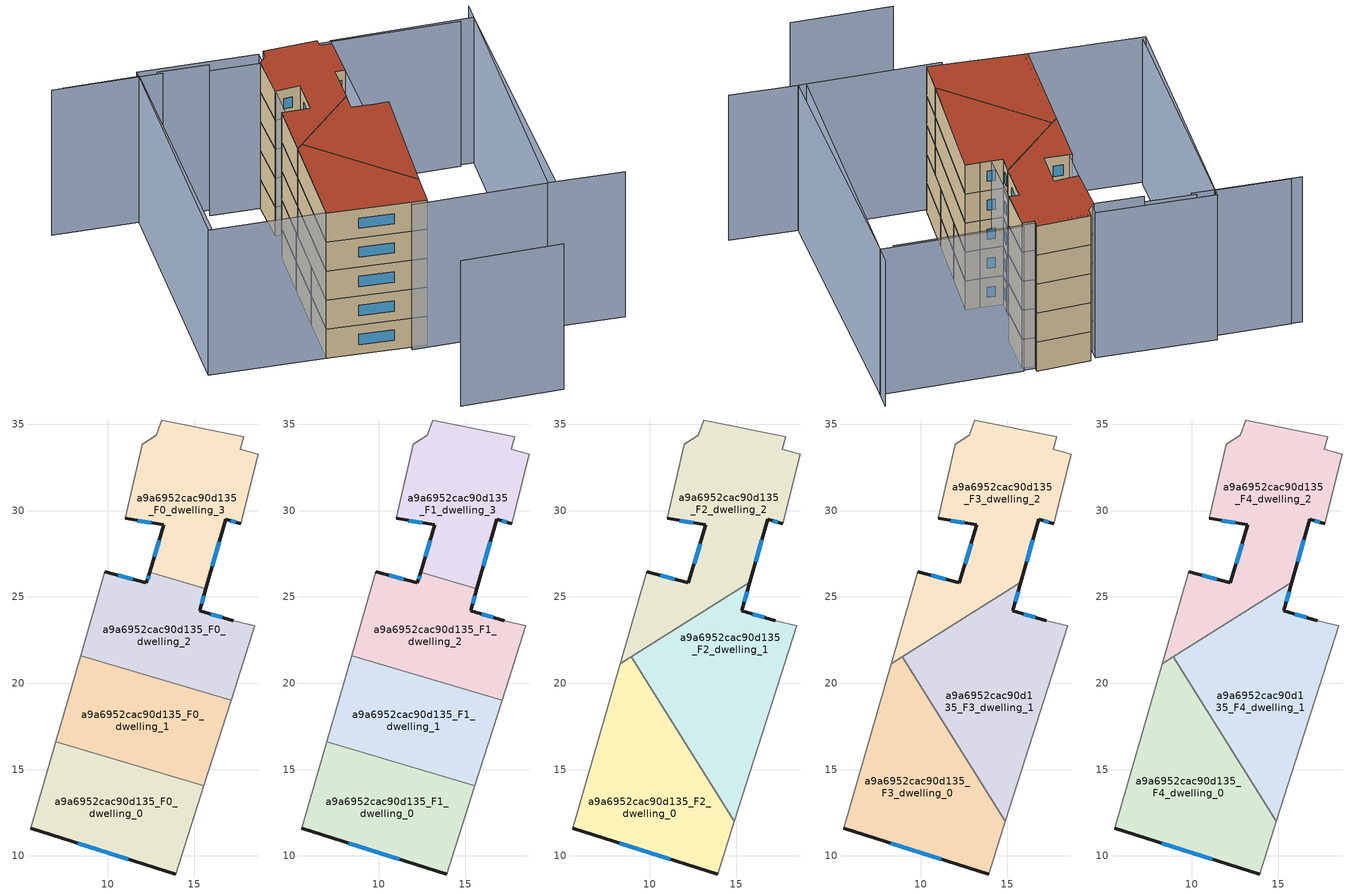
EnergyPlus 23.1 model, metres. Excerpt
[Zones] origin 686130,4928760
a9a6952cac90d135_F0_dwelling_0
 floor ground (EU_floor_Construction): 15.56,14.06 13.93,8.95 5.53,11.6 6.98,16.6 z0
 wall outside (EU_wall_Construction): 5.53,11.6 13.93,8.95 z0:3
 wall to a9a6952cac90d135_F0_dwelling_1 (EU_wall_Construction): 15.56,14.06 6.98,16.6 z0:3
 wall adiabatic (EU_wall_Construction): 13.93,8.95 15.56,14.06 / 6.98,16.6 5.53,11.6 z0:3
 window (EU_Window_Construction): 8.26,10.74 11.2,9.81 z0.98:2.02
a9a6952cac90d135_F0_dwelling_1
 floor ground (EU_floor_Construction): 17.14,19.02 15.56,14.06 6.98,16.6 8.42,21.59 z0
 wall to a9a6952cac90d135_F0_dwelling_2 (EU_wall_Construction): 17.14,19.02 8.42,21.59 z0:3
 wall adiabatic (EU_wall_Construction): 15.56,14.06 17.14,19.02 / 8.42,21.59 6.98,16.6 z0:3
a9a6952cac90d135_F0_dwelling_2
 floor ground (EU_floor_Construction): 15.69,25.47 15.32,24.19 17.27,23.62 18.51,23.31 17.14,19.02 8.42,21.59 9.83,26.46 12.24,25.82 12.43,26.44 z0
 wall outside (EU_wall_Construction): 12.43,26.44 12.24,25.82 9.83,26.46 / 17.27,23.62 15.32,24.19 15.69,25.47 z0:3
 wall adiabatic (EU_wall_Construction): 17.14,19.02 18.51,23.31 17.27,23.62 / 9.83,26.46 8.42,21.59 z0:3
 wall to a9a6952cac90d135_F0_dwelling_3 (EU_wall_Construction): 15.69,25.47 12.43,26.44 z0:3
 window (EU_Window_Construction): 11.46,26.03 10.61,26.25 / 12.37,26.24 12.3,26.02 / 15.44,24.61 15.57,25.06 / 16.63,23.81 15.95,24.01 z0.98:2.02
a9a6952cac90d135_F0_dwelling_3
 floor ground (EU_floor_Construction): 17.88,34.27 17.68,33.56 18.72,33.25 17.7,29.23 16.84,29.51 15.69,25.47 12.43,26.44 13.24,29.17 11,29.54 12.01,33.83 12.8,34.36 13.11,35.24 z0
 wall outside (EU_wall_Construction): 15.69,25.47 16.84,29.51 17.7,29.23 / 11,29.54 13.24,29.17 12.43,26.44 z0:3
 wall adiabatic (EU_wall_Construction): 17.7,29.23 18.72,33.25 17.68,33.56 17.88,34.27 13.11,35.24 12.8,34.36 12.01,33.83 11,29.54 z0:3
 window (EU_Window_Construction): 17.12,29.42 17.42,29.32 / 16.06,26.78 16.46,28.2 / 12.98,28.28 12.69,27.33 / 11.73,29.42 12.51,29.29 z0.98:2.02
a9a6952cac90d135_F1_dwelling_0
 floor to a9a6952cac90d135_F0_dwelling_0 (EU_floor_Construction): 15.56,14.06 13.93,8.95 5.53,11.6 6.98,16.6 z3
 wall outside (EU_wall_Construction): 5.53,11.6 13.93,8.95 z3:6
 wall to a9a6952cac90d135_F1_dwelling_1 (EU_wall_Construction): 15.56,14.06 6.98,16.6 z3:6
 wall adiabatic (EU_wall_Construction): 13.93,8.95 15.56,14.06 / 6.98,16.6 5.53,11.6 z3:6
 window (EU_Window_Construction): 8.26,10.74 11.2,9.81 z3.98:5.02
a9a6952cac90d135_F1_dwelling_1
 floor to a9a6952cac90d135_F0_dwelling_1 (EU_floor_Construction): 17.14,19.02 15.56,14.06 6.98,16.6 8.42,21.59 z3
 wall to a9a6952cac90d135_F1_dwelling_2 (EU_wall_Construction): 17.14,19.02 8.42,21.59 z3:6
 wall adiabatic (EU_wall_Construction): 15.56,14.06 17.14,19.02 / 8.42,21.59 6.98,16.6 z3:6
a9a6952cac90d135_F1_dwelling_2
 floor to a9a6952cac90d135_F0_dwelling_2 (EU_floor_Construction): 15.69,25.47 15.32,24.19 17.27,23.62 18.51,23.31 17.14,19.02 8.42,21.59 9.83,26.46 12.24,25.82 12.43,26.44 z3
 wall outside (EU_wall_Construction): 12.43,26.44 12.24,25.82 9.83,26.46 / 17.27,23.62 15.32,24.19 15.69,25.47 z3:6
 wall adiabatic (EU_wall_Construction): 17.14,19.02 18.51,23.31 17.27,23.62 / 9.83,26.46 8.42,21.59 z3:6
 wall to a9a6952cac90d135_F1_dwelling_3 (EU_wall_Construction): 15.69,25.47 12.43,26.44 z3:6
 window (EU_Window_Construction): 11.46,26.03 10.61,26.25 / 12.37,26.24 12.3,26.02 / 15.44,24.61 15.57,25.06 / 16.63,23.81 15.95,24.01 z3.98:5.02
a9a6952cac90d135_F1_dwelling_3
 floor to a9a6952cac90d135_F0_dwelling_3 (EU_floor_Construction): 17.88,34.27 17.68,33.56 18.72,33.25 17.7,29.23 16.84,29.51 15.69,25.47 12.43,26.44 13.24,29.17 11,29.54 12.01,33.83 12.8,34.36 13.11,35.24 z3
 wall outside (EU_wall_Construction): 15.69,25.47 16.84,29.51 17.7,29.23 / 11,29.54 13.24,29.17 12.43,26.44 z3:6
 wall adiabatic (EU_wall_Construction): 17.7,29.23 18.72,33.25 17.68,33.56 17.88,34.27 13.11,35.24 12.8,34.36 12.01,33.83 11,29.54 z3:6
 window (EU_Window_Construction): 17.12,29.42 17.42,29.32 / 16.06,26.78 16.46,28.2 / 12.98,28.28 12.69,27.33 / 11.73,29.42 12.51,29.29 z3.98:5.02
a9a6952cac90d135_F2_dwelling_0
 floor to a9a6952cac90d135_F1_dwelling_0 (EU_floor_Construction): 13.18,14.77 14.9,12.01 13.93,8.95 5.53,11.6 6.98,16.6 z6
 floor to a9a6952cac90d135_F1_dwelling_1 (EU_floor_Construction): 9.01,21.42 13.18,14.77 6.98,16.6 8.29,21.14 8.83,21.47 z6
 wall outside (EU_wall_Construction): 5.53,11.6 13.93,8.95 z6:9
 wall adiabatic (EU_wall_Construction): 8.29,21.14 5.53,11.6 / 13.93,8.95 14.9,12.01 z6:9
 wall to a9a6952cac90d135_F2_dwelling_1 (EU_wall_Construction): 14.9,12.01 8.93,21.54 z6:9
 wall to a9a6952cac90d135_F2_dwelling_2 (EU_wall_Construction): 8.93,21.54 8.29,21.14 z6:9
 window (EU_Window_Construction): 8.26,10.74 11.2,9.81 z6.98:8.02
a9a6952cac90d135_F2_dwelling_1
 floor to a9a6952cac90d135_F1_dwelling_1 (EU_floor_Construction): 17.14,19.02 15.56,14.06 13.18,14.77 9.01,21.42 z6
 floor to a9a6952cac90d135_F1_dwelling_0 (EU_floor_Construction): 15.56,14.06 14.9,12.01 13.18,14.77 z6
 floor to a9a6952cac90d135_F1_dwelling_2 (EU_floor_Construction): 18.51,23.31 17.14,19.02 9.01,21.42 8.93,21.54 15.37,25.57 15.69,25.47 15.32,24.19 17.27,23.62 z6
 floor to a9a6952cac90d135_F1_dwelling_3 (EU_floor_Construction): 15.79,25.83 15.69,25.47 15.37,25.57 z6
 wall outside (EU_wall_Construction): 17.27,23.62 15.32,24.19 15.79,25.83 z6:9
 wall adiabatic (EU_wall_Construction): 14.9,12.01 18.51,23.31 17.27,23.62 z6:9
 wall to a9a6952cac90d135_F2_dwelling_2 (EU_wall_Construction): 15.79,25.83 8.93,21.54 z6:9
 window (EU_Window_Construction): 15.47,24.72 15.64,25.3 / 16.63,23.81 15.95,24.01 z6.98:8.02
a9a6952cac90d135_F2_dwelling_2
 floor to a9a6952cac90d135_F1_dwelling_2 (EU_floor_Construction): 15.37,25.57 8.83,21.47 8.42,21.59 9.83,26.46 12.24,25.82 12.43,26.44 z6
 floor to a9a6952cac90d135_F1_dwelling_3 (EU_floor_Construction): 17.88,34.27 17.68,33.56 18.72,33.25 17.7,29.23 16.84,29.51 15.79,25.83 15.37,25.57 12.43,26.44 13.24,29.17 11,29.54 12.01,33.83 12.8,34.36 13.11,35.24 z6
 floor to a9a6952cac90d135_F1_dwelling_1 (EU_floor_Construction): 8.83,21.47 8.29,21.14 8.42,21.59 z6
 wall outside (EU_wall_Construction): 15.79,25.83 16.84,29.51 17.7,29.23 / 11,29.54 13.24,29.17 12.24,25.82 9.83,26.46 z6:9
 wall adiabatic (EU_wall_Construction): 17.7,29.23 18.72,33.25 17.68,33.56 17.88,34.27 13.11,35.24 12.8,34.36 12.01,33.83 11,29.54 / 9.83,26.46 8.29,21.14 z6:9
 window (EU_Window_Construction): 17.12,29.42 17.42,29.32 / 16.13,27.03 16.5,28.31 / 11.46,26.03 10.61,26.25 / 12.92,28.08 12.57,26.91 / 11.73,29.42 12.51,29.29 z6.98:8.02
a9a6952cac90d135_F3_dwelling_0
 floor to a9a6952cac90d135_F2_dwelling_0 (EU_floor_Construction): 8.93,21.54 14.9,12.01 13.93,8.95 5.53,11.6 8.29,21.14 z9
 wall outside (EU_wall_Construction): 5.53,11.6 13.93,8.95 z9:12
 wall adiabatic (EU_wall_Construction): 8.29,21.14 5.53,11.6 / 13.93,8.95 14.9,12.01 z9:12
 wall to a9a6952cac90d135_F3_dwelling_1 (EU_wall_Construction): 14.9,12.01 8.93,21.54 z9:12
 wall to a9a6952cac90d135_F3_dwelling_2 (EU_wall_Construction): 8.93,21.54 8.29,21.14 z9:12
 window (EU_Window_Construction): 8.26,10.74 11.2,9.81 z9.98:11.02
a9a6952cac90d135_F3_dwelling_1
 floor to a9a6952cac90d135_F2_dwelling_1 (EU_floor_Construction): 18.51,23.31 14.9,12.01 8.93,21.54 15.79,25.83 15.32,24.19 17.27,23.62 z9
 wall outside (EU_wall_Construction): 17.27,23.62 15.32,24.19 15.79,25.83 z9:12
 wall adiabatic (EU_wall_Construction): 14.9,12.01 18.51,23.31 17.27,23.62 z9:12
 wall to a9a6952cac90d135_F3_dwelling_2 (EU_wall_Construction): 15.79,25.83 8.93,21.54 z9:12
 window (EU_Window_Construction): 15.47,24.72 15.64,25.3 / 16.63,23.81 15.95,24.01 z9.98:11.02
a9a6952cac90d135_F3_dwelling_2
 floor to a9a6952cac90d135_F2_dwelling_2 (EU_floor_Construction): 17.88,34.27 17.68,33.56 18.72,33.25 17.7,29.23 16.84,29.51 15.79,25.83 8.29,21.14 9.83,26.46 12.24,25.82 13.24,29.17 11,29.54 12.01,33.83 12.8,34.36 13.11,35.24 z9
 wall outside (EU_wall_Construction): 15.79,25.83 16.84,29.51 17.7,29.23 / 11,29.54 13.24,29.17 12.24,25.82 9.83,26.46 z9:12
 wall adiabatic (EU_wall_Construction): 17.7,29.23 18.72,33.25 17.68,33.56 17.88,34.27 13.11,35.24 12.8,34.36 12.01,33.83 11,29.54 / 9.83,26.46 8.29,21.14 z9:12
 window (EU_Window_Construction): 17.12,29.42 17.42,29.32 / 16.13,27.03 16.5,28.31 / 11.46,26.03 10.61,26.25 / 12.92,28.08 12.57,26.91 / 11.73,29.42 12.51,29.29 z9.98:11.02
a9a6952cac90d135_F4_dwelling_0
 floor to a9a6952cac90d135_F3_dwelling_0 (EU_floor_Construction): 8.93,21.54 14.9,12.01 13.93,8.95 5.53,11.6 8.29,21.14 z12
 wall outside (EU_wall_Construction): 5.53,11.6 13.93,8.95 z12:15
 wall adiabatic (EU_wall_Construction): 8.29,21.14 5.53,11.6 / 13.93,8.95 14.9,12.01 z12:15
 wall to a9a6952cac90d135_F4_dwelling_1 (EU_wall_Construction): 14.9,12.01 8.93,21.54 z12:15
 wall to a9a6952cac90d135_F4_dwelling_2 (EU_wall_Construction): 8.93,21.54 8.29,21.14 z12:15
 window (EU_Window_Construction): 8.26,10.74 11.2,9.81 z12.98:14.02
 roof outside (EU_roof_Construction): 13.93,8.95 14.9,12.01 8.93,21.54 8.29,21.14 5.53,11.6 z15
a9a6952cac90d135_F4_dwelling_1
 floor to a9a6952cac90d135_F3_dwelling_1 (EU_floor_Construction): 18.51,23.31 14.9,12.01 8.93,21.54 15.79,25.83 15.32,24.19 17.27,23.62 z12
 wall outside (EU_wall_Construction): 17.27,23.62 15.32,24.19 15.79,25.83 z12:15
 wall adiabatic (EU_wall_Construction): 14.9,12.01 18.51,23.31 17.27,23.62 z12:15
 wall to a9a6952cac90d135_F4_dwelling_2 (EU_wall_Construction): 15.79,25.83 8.93,21.54 z12:15
 window (EU_Window_Construction): 15.47,24.72 15.64,25.3 / 16.63,23.81 15.95,24.01 z12.98:14.02
 roof outside (EU_roof_Construction): 14.9,12.01 18.51,23.31 17.27,23.62 15.32,24.19 15.79,25.83 8.93,21.54 z15
a9a6952cac90d135_F4_dwelling_2
 floor to a9a6952cac90d135_F3_dwelling_2 (EU_floor_Construction): 17.88,34.27 17.68,33.56 18.72,33.25 17.7,29.23 16.84,29.51 15.79,25.83 8.29,21.14 9.83,26.46 12.24,25.82 13.24,29.17 11,29.54 12.01,33.83 12.8,34.36 13.11,35.24 z12
 wall outside (EU_wall_Construction): 15.79,25.83 16.84,29.51 17.7,29.23 / 11,29.54 13.24,29.17 12.24,25.82 9.83,26.46 z12:15
 wall adiabatic (EU_wall_Construction): 17.7,29.23 18.72,33.25 17.68,33.56 17.88,34.27 13.11,35.24 12.8,34.36 12.01,33.83 11,29.54 / 9.83,26.46 8.29,21.14 z12:15
 window (EU_Window_Construction): 17.12,29.42 17.42,29.32 / 16.13,27.03 16.5,28.31 / 11.46,26.03 10.61,26.25 / 12.92,28.08 12.57,26.91 / 11.73,29.42 12.51,29.29 z12.98:14.02
 roof outside (EU_roof_Construction): 15.79,25.83 16.84,29.51 17.7,29.23 18.72,33.25 17.68,33.56 17.88,34.27 13.11,35.24 12.8,34.36 12.01,33.83 11,29.54 13.24,29.17 12.24,25.82 9.83,26.46 8.29,21.14 z15
shading: 11.82,-0.33 20.66,-2.57 / -4.4,39.01 2.08,37.27 / 2.08,37.27 -4.01,14.62 / 30.63,4.16 24.09,6.03 / 24.09,6.03 31.61,32.26 / 29.86,30.63 13.06,35.04 / 12.64,33.58 7.71,34.97 / 8.12,35.74 3.73,37 / 4.04,36.65 -5.37,39.22 / 31.12,30.56 24.76,5.86 / 24.76,5.86 12.48,9.02 / 12.48,9.02 18.84,33.72 / 18.84,33.72 31.12,30.56 / -4.42,14.42 2.24,37.94 / 2.24,37.94 12.55,35.02 / 12.55,35.02 5.89,11.5 / 5.89,11.5 -4.42,14.42 z0:15
[Building]
EU S2 Campaign: North Axis=0; Terrain=City; Solar Distribution=FullExterior
[Site:Location]
Bologna: Latitude=44.5; Longitude=11.25; Time Zone=1; Elevation=37
[SizingPeriod:WeatherFileDays]
AnnualSizingPeriod: Begin Month=1; Begin Day of Month=1; End Month=12; End Day of Month=31; Day of Week for Start Day=Monday; Use Weather File Daylight Saving Period=No; Use Weather File Rain and Snow Indicators=No
[MATERIAL]
EU_InternalMass_Material: Roughness=MediumRough; Thickness=0.1; Conductivity=1; Density=1800; Specific Heat=900; Thermal Absorptance=0.9; Solar Absorptance=0.7; Visible Absorptance=0.7
[MATERIAL:NOMASS] Roughness=MediumRough; Thermal Absorptance=0.9; Solar Absorptance=0.7; Visible Absorptance=0.7
Name | Thermal Resistance
EU_wall_NoMass | 0.905828
EU_roof_NoMass | 0.37593
EU_floor_NoMass | 0.67114
[WINDOWMATERIAL:SIMPLEGLAZINGSYSTEM]
EU_Window_SimpleGlazing: UFactor=4.52486; Solar Heat Gain Coefficient=0.85; Visible Transmittance=0.85
[CONSTRUCTION]
EU_wall_Construction: EU_wall_NoMass
EU_roof_Construction: EU_roof_NoMass
EU_floor_Construction: EU_floor_NoMass
EU_Window_Construction: EU_Window_SimpleGlazing
EU_InternalMass_Construction: EU_InternalMass_Material
[ZONE] Type=1; Multiplier=1; Ceiling Height=autocalculate; Floor Area=autocalculate; Part of Total Floor Area=Yes
Name | Volume
a9a6952cac90d135_F0_dwelling_0; a9a6952cac90d135_F1_dwelling_0 | 140.7
a9a6952cac90d135_F2_dwelling_0; a9a6952cac90d135_F3_dwelling_0; a9a6952cac90d135_F4_dwelling_0 | 187.589
a9a6952cac90d135_F0_dwelling_1; a9a6952cac90d135_F1_dwelling_1 | 140.712
a9a6952cac90d135_F2_dwelling_1; a9a6952cac90d135_F3_dwelling_1; a9a6952cac90d135_F4_dwelling_1 | 187.608
a9a6952cac90d135_F0_dwelling_2; a9a6952cac90d135_F1_dwelling_2 | 140.705
a9a6952cac90d135_F2_dwelling_2; a9a6952cac90d135_F3_dwelling_2; a9a6952cac90d135_F4_dwelling_2 | 187.616
a9a6952cac90d135_F0_dwelling_3; a9a6952cac90d135_F1_dwelling_3 | 140.699
[INTERNALMASS] Construction=EU_InternalMass_Construction
Name | Zone or ZoneList | Surface Area
a9a6952cac90d135_F0_dwelling_0_EU_InternalMass | a9a6952cac90d135_F0_dwelling_0 | 46.9
a9a6952cac90d135_F0_dwelling_1_EU_InternalMass | a9a6952cac90d135_F0_dwelling_1 | 46.9042
a9a6952cac90d135_F0_dwelling_2_EU_InternalMass | a9a6952cac90d135_F0_dwelling_2 | 46.9015
a9a6952cac90d135_F0_dwelling_3_EU_InternalMass | a9a6952cac90d135_F0_dwelling_3 | 46.8996
a9a6952cac90d135_F1_dwelling_0_EU_InternalMass | a9a6952cac90d135_F1_dwelling_0 | 46.9
a9a6952cac90d135_F1_dwelling_1_EU_InternalMass | a9a6952cac90d135_F1_dwelling_1 | 46.9042
a9a6952cac90d135_F1_dwelling_2_EU_InternalMass | a9a6952cac90d135_F1_dwelling_2 | 46.9015
a9a6952cac90d135_F1_dwelling_3_EU_InternalMass | a9a6952cac90d135_F1_dwelling_3 | 46.8996
a9a6952cac90d135_F2_dwelling_0_EU_InternalMass | a9a6952cac90d135_F2_dwelling_0 | 62.5287
a9a6952cac90d135_F2_dwelling_1_EU_InternalMass | a9a6952cac90d135_F2_dwelling_1 | 62.5362
a9a6952cac90d135_F2_dwelling_2_EU_InternalMass | a9a6952cac90d135_F2_dwelling_2 | 62.5385
a9a6952cac90d135_F3_dwelling_0_EU_InternalMass | a9a6952cac90d135_F3_dwelling_0 | 62.5287
a9a6952cac90d135_F3_dwelling_1_EU_InternalMass | a9a6952cac90d135_F3_dwelling_1 | 62.5362
a9a6952cac90d135_F3_dwelling_2_EU_InternalMass | a9a6952cac90d135_F3_dwelling_2 | 62.5385
a9a6952cac90d135_F4_dwelling_0_EU_InternalMass | a9a6952cac90d135_F4_dwelling_0 | 62.5287
a9a6952cac90d135_F4_dwelling_1_EU_InternalMass | a9a6952cac90d135_F4_dwelling_1 | 62.5362
a9a6952cac90d135_F4_dwelling_2_EU_InternalMass | a9a6952cac90d135_F4_dwelling_2 | 62.5385
[OTHEREQUIPMENT] Fuel Type=Electricity; Design Level Calculation Method=Watts/Area; Power per Zone Floor Area=1; Fraction Latent=0; Fraction Radiant=0; Fraction Lost=0; Carbon Dioxide Generation Rate=0; EndUse Subcategory=EU_Step8_InternalGains
Name | Zone or ZoneList or Space or SpaceList | Schedule
EU_Step8_InternalGain_a9a6952cac90d135_F0_dwelling_0_f000 | a9a6952cac90d135_F0_dwelling_0 | EU_Step8_GainSchedule_a9a6952cac90d135_F0_dwelling_0_f000
EU_Step8_InternalGain_a9a6952cac90d135_F0_dwelling_1_f000 | a9a6952cac90d135_F0_dwelling_1 | EU_Step8_GainSchedule_a9a6952cac90d135_F0_dwelling_1_f000
EU_Step8_InternalGain_a9a6952cac90d135_F0_dwelling_2_f000 | a9a6952cac90d135_F0_dwelling_2 | EU_Step8_GainSchedule_a9a6952cac90d135_F0_dwelling_2_f000
EU_Step8_InternalGain_a9a6952cac90d135_F0_dwelling_3_f000 | a9a6952cac90d135_F0_dwelling_3 | EU_Step8_GainSchedule_a9a6952cac90d135_F0_dwelling_3_f000
EU_Step8_InternalGain_a9a6952cac90d135_F1_dwelling_0_f000 | a9a6952cac90d135_F1_dwelling_0 | EU_Step8_GainSchedule_a9a6952cac90d135_F1_dwelling_0_f000
EU_Step8_InternalGain_a9a6952cac90d135_F1_dwelling_1_f000 | a9a6952cac90d135_F1_dwelling_1 | EU_Step8_GainSchedule_a9a6952cac90d135_F1_dwelling_1_f000
EU_Step8_InternalGain_a9a6952cac90d135_F1_dwelling_2_f000 | a9a6952cac90d135_F1_dwelling_2 | EU_Step8_GainSchedule_a9a6952cac90d135_F1_dwelling_2_f000
EU_Step8_InternalGain_a9a6952cac90d135_F1_dwelling_3_f000 | a9a6952cac90d135_F1_dwelling_3 | EU_Step8_GainSchedule_a9a6952cac90d135_F1_dwelling_3_f000
EU_Step8_InternalGain_a9a6952cac90d135_F2_dwelling_0_f000 | a9a6952cac90d135_F2_dwelling_0 | EU_Step8_GainSchedule_a9a6952cac90d135_F2_dwelling_0_f000
EU_Step8_InternalGain_a9a6952cac90d135_F2_dwelling_1_f000 | a9a6952cac90d135_F2_dwelling_1 | EU_Step8_GainSchedule_a9a6952cac90d135_F2_dwelling_1_f000
EU_Step8_InternalGain_a9a6952cac90d135_F2_dwelling_2_f000 | a9a6952cac90d135_F2_dwelling_2 | EU_Step8_GainSchedule_a9a6952cac90d135_F2_dwelling_2_f000
EU_Step8_InternalGain_a9a6952cac90d135_F3_dwelling_0_f000 | a9a6952cac90d135_F3_dwelling_0 | EU_Step8_GainSchedule_a9a6952cac90d135_F3_dwelling_0_f000
EU_Step8_InternalGain_a9a6952cac90d135_F3_dwelling_1_f000 | a9a6952cac90d135_F3_dwelling_1 | EU_Step8_GainSchedule_a9a6952cac90d135_F3_dwelling_1_f000
EU_Step8_InternalGain_a9a6952cac90d135_F3_dwelling_2_f000 | a9a6952cac90d135_F3_dwelling_2 | EU_Step8_GainSchedule_a9a6952cac90d135_F3_dwelling_2_f000
EU_Step8_InternalGain_a9a6952cac90d135_F4_dwelling_0_f000 | a9a6952cac90d135_F4_dwelling_0 | EU_Step8_GainSchedule_a9a6952cac90d135_F4_dwelling_0_f000
EU_Step8_InternalGain_a9a6952cac90d135_F4_dwelling_1_f000 | a9a6952cac90d135_F4_dwelling_1 | EU_Step8_GainSchedule_a9a6952cac90d135_F4_dwelling_1_f000
EU_Step8_InternalGain_a9a6952cac90d135_F4_dwelling_2_f000 | a9a6952cac90d135_F4_dwelling_2 | EU_Step8_GainSchedule_a9a6952cac90d135_F4_dwelling_2_f000
[ZONEVENTILATION:DESIGNFLOWRATE] Schedule=EU_AlwaysOn; Design Flow Rate Calculation Method=AirChanges/Hour; Air Changes per Hour=0.73129; Ventilation Type=Natural; Fan Pressure Rise=0; Fan Total Efficiency=1; Constant Term Coefficient=1; Temperature Term Coefficient=0; Velocity Term Coefficient=0; Velocity Squared Term Coefficient=0; Minimum Indoor Temperature=-100; Maximum Indoor Temperature=100; Delta Temperature=-100; Minimum Outdoor Temperature=-100; Maximum Outdoor Temperature=100; Maximum Wind Speed=40
Name | Zone or ZoneList or Space or SpaceList
EU_ConstantAir_a9a6952cac90d135_F0_dwelling_0 | a9a6952cac90d135_F0_dwelling_0
EU_ConstantAir_a9a6952cac90d135_F0_dwelling_1 | a9a6952cac90d135_F0_dwelling_1
EU_ConstantAir_a9a6952cac90d135_F0_dwelling_2 | a9a6952cac90d135_F0_dwelling_2
EU_ConstantAir_a9a6952cac90d135_F0_dwelling_3 | a9a6952cac90d135_F0_dwelling_3
EU_ConstantAir_a9a6952cac90d135_F1_dwelling_0 | a9a6952cac90d135_F1_dwelling_0
EU_ConstantAir_a9a6952cac90d135_F1_dwelling_1 | a9a6952cac90d135_F1_dwelling_1
EU_ConstantAir_a9a6952cac90d135_F1_dwelling_2 | a9a6952cac90d135_F1_dwelling_2
EU_ConstantAir_a9a6952cac90d135_F1_dwelling_3 | a9a6952cac90d135_F1_dwelling_3
EU_ConstantAir_a9a6952cac90d135_F2_dwelling_0 | a9a6952cac90d135_F2_dwelling_0
EU_ConstantAir_a9a6952cac90d135_F2_dwelling_1 | a9a6952cac90d135_F2_dwelling_1
EU_ConstantAir_a9a6952cac90d135_F2_dwelling_2 | a9a6952cac90d135_F2_dwelling_2
EU_ConstantAir_a9a6952cac90d135_F3_dwelling_0 | a9a6952cac90d135_F3_dwelling_0
EU_ConstantAir_a9a6952cac90d135_F3_dwelling_1 | a9a6952cac90d135_F3_dwelling_1
EU_ConstantAir_a9a6952cac90d135_F3_dwelling_2 | a9a6952cac90d135_F3_dwelling_2
EU_ConstantAir_a9a6952cac90d135_F4_dwelling_0 | a9a6952cac90d135_F4_dwelling_0
EU_ConstantAir_a9a6952cac90d135_F4_dwelling_1 | a9a6952cac90d135_F4_dwelling_1
EU_ConstantAir_a9a6952cac90d135_F4_dwelling_2 | a9a6952cac90d135_F4_dwelling_2
[HVACTEMPLATE:THERMOSTAT] Constant Heating Setpoint=20; Constant Cooling Setpoint=50
EU_HeatOnly_a9a6952cac90d135_F0_dwelling_0; EU_HeatOnly_a9a6952cac90d135_F0_dwelling_1; EU_HeatOnly_a9a6952cac90d135_F0_dwelling_2; EU_HeatOnly_a9a6952cac90d135_F0_dwelling_3; EU_HeatOnly_a9a6952cac90d135_F1_dwelling_0; EU_HeatOnly_a9a6952cac90d135_F1_dwelling_1; EU_HeatOnly_a9a6952cac90d135_F1_dwelling_2; EU_HeatOnly_a9a6952cac90d135_F1_dwelling_3; EU_HeatOnly_a9a6952cac90d135_F2_dwelling_0; EU_HeatOnly_a9a6952cac90d135_F2_dwelling_1; EU_HeatOnly_a9a6952cac90d135_F2_dwelling_2; EU_HeatOnly_a9a6952cac90d135_F3_dwelling_0; EU_HeatOnly_a9a6952cac90d135_F3_dwelling_1; EU_HeatOnly_a9a6952cac90d135_F3_dwelling_2; EU_HeatOnly_a9a6952cac90d135_F4_dwelling_0; EU_HeatOnly_a9a6952cac90d135_F4_dwelling_1; EU_HeatOnly_a9a6952cac90d135_F4_dwelling_2
[HVACTEMPLATE:ZONE:IDEALLOADSAIRSYSTEM] System Availability Schedule=EU_AlwaysOn; Maximum Heating Supply Air Temperature=50; Minimum Cooling Supply Air Temperature=13; Maximum Heating Supply Air Humidity Ratio=0.0156; Minimum Cooling Supply Air Humidity Ratio=0.0077; Heating Limit=NoLimit; Cooling Limit=NoLimit; Heating Availability Schedule=EU_AlwaysOn; Cooling Availability Schedule=EU_CoolingOff; Dehumidification Control Type=ConstantSensibleHeatRatio; Cooling Sensible Heat Ratio=0.7; Dehumidification Setpoint=60; Humidification Control Type=None; Humidification Setpoint=30; Outdoor Air Method=None; Outdoor Air Flow Rate per Person=0.00944; Outdoor Air Flow Rate per Zone Floor Area=0; Outdoor Air Flow Rate per Zone=0; Demand Controlled Ventilation Type=None; Outdoor Air Economizer Type=NoEconomizer; Heat Recovery Type=None; Sensible Heat Recovery Effectiveness=0.7; Latent Heat Recovery Effectiveness=0.65
Name | Template Thermostat
a9a6952cac90d135_F0_dwelling_0 | EU_HeatOnly_a9a6952cac90d135_F0_dwelling_0
a9a6952cac90d135_F0_dwelling_1 | EU_HeatOnly_a9a6952cac90d135_F0_dwelling_1
a9a6952cac90d135_F0_dwelling_2 | EU_HeatOnly_a9a6952cac90d135_F0_dwelling_2
a9a6952cac90d135_F0_dwelling_3 | EU_HeatOnly_a9a6952cac90d135_F0_dwelling_3
a9a6952cac90d135_F1_dwelling_0 | EU_HeatOnly_a9a6952cac90d135_F1_dwelling_0
a9a6952cac90d135_F1_dwelling_1 | EU_HeatOnly_a9a6952cac90d135_F1_dwelling_1
a9a6952cac90d135_F1_dwelling_2 | EU_HeatOnly_a9a6952cac90d135_F1_dwelling_2
a9a6952cac90d135_F1_dwelling_3 | EU_HeatOnly_a9a6952cac90d135_F1_dwelling_3
a9a6952cac90d135_F2_dwelling_0 | EU_HeatOnly_a9a6952cac90d135_F2_dwelling_0
a9a6952cac90d135_F2_dwelling_1 | EU_HeatOnly_a9a6952cac90d135_F2_dwelling_1
a9a6952cac90d135_F2_dwelling_2 | EU_HeatOnly_a9a6952cac90d135_F2_dwelling_2
a9a6952cac90d135_F3_dwelling_0 | EU_HeatOnly_a9a6952cac90d135_F3_dwelling_0
a9a6952cac90d135_F3_dwelling_1 | EU_HeatOnly_a9a6952cac90d135_F3_dwelling_1
a9a6952cac90d135_F3_dwelling_2 | EU_HeatOnly_a9a6952cac90d135_F3_dwelling_2
a9a6952cac90d135_F4_dwelling_0 | EU_HeatOnly_a9a6952cac90d135_F4_dwelling_0
a9a6952cac90d135_F4_dwelling_1 | EU_HeatOnly_a9a6952cac90d135_F4_dwelling_1
a9a6952cac90d135_F4_dwelling_2 | EU_HeatOnly_a9a6952cac90d135_F4_dwelling_2
[SIZING:ZONE] Zone Cooling Design Supply Air Temperature Input Method=SupplyAirTemperature; Zone Cooling Design Supply Air Temperature=13; Zone Heating Design Supply Air Temperature Input Method=SupplyAirTemperature; Zone Heating Design Supply Air Temperature=50; Zone Cooling Design Supply Air Humidity Ratio=0.008; Zone Heating Design Supply Air Humidity Ratio=0.008; Cooling Design Air Flow Method=DesignDay; Cooling Design Air Flow Rate=0; Cooling Minimum Air Flow per Zone Floor Area=0.000762; Cooling Minimum Air Flow=0; Cooling Minimum Air Flow Fraction=0.2; Heating Design Air Flow Method=DesignDay; Heating Design Air Flow Rate=0; Heating Maximum Air Flow per Zone Floor Area=0.002032; Heating Maximum Air Flow=0.141576; Heating Maximum Air Flow Fraction=0.3; Account for Dedicated Outdoor Air System=No; Dedicated Outdoor Air System Control Strategy=NeutralSupplyAir; Dedicated Outdoor Air Low Setpoint Temperature for Design=autosize; Dedicated Outdoor Air High Setpoint Temperature for Design=autosize; Zone Load Sizing Method=Sensible Load Only No Latent Load; Zone Latent Cooling Design Supply Air Humidity Ratio Input Method=HumidityRatioDifference; Zone Cooling Design Supply Air Humidity Ratio Difference=0.005; Zone Latent Heating Design Supply Air Humidity Ratio Input Method=HumidityRatioDifference; Zone Humidification Design Supply Air Humidity Ratio Difference=0.005
a9a6952cac90d135_F0_dwelling_0; a9a6952cac90d135_F0_dwelling_1; a9a6952cac90d135_F0_dwelling_2; a9a6952cac90d135_F0_dwelling_3; a9a6952cac90d135_F1_dwelling_0; a9a6952cac90d135_F1_dwelling_1; a9a6952cac90d135_F1_dwelling_2; a9a6952cac90d135_F1_dwelling_3; a9a6952cac90d135_F2_dwelling_0; a9a6952cac90d135_F2_dwelling_1; a9a6952cac90d135_F2_dwelling_2; a9a6952cac90d135_F3_dwelling_0; a9a6952cac90d135_F3_dwelling_1; a9a6952cac90d135_F3_dwelling_2; a9a6952cac90d135_F4_dwelling_0; a9a6952cac90d135_F4_dwelling_1; a9a6952cac90d135_F4_dwelling_2
[SCHEDULE:CONSTANT]
Name | Hourly Value
EU_AlwaysOn | 1
EU_CoolingOff | 0
[SCHEDULE:FILE] Column Number=1; Rows to Skip at Top=0; Number of Hours of Data=8760; Column Separator=Comma; Interpolate to Timestep=No; Minutes per Item=60; Adjust Schedule for Daylight Savings=Yes
Name | File
EU_Step8_GainSchedule_a9a6952cac90d135_F0_dwelling_0_f000 | ../../schedules/a9a6952cac90d135/a9a6952cac90d135_F0_dwelling_0_f000_gain.csv
EU_Step8_GainSchedule_a9a6952cac90d135_F0_dwelling_1_f000 | ../../schedules/a9a6952cac90d135/a9a6952cac90d135_F0_dwelling_1_f000_gain.csv
EU_Step8_GainSchedule_a9a6952cac90d135_F0_dwelling_2_f000 | ../../schedules/a9a6952cac90d135/a9a6952cac90d135_F0_dwelling_2_f000_gain.csv
EU_Step8_GainSchedule_a9a6952cac90d135_F0_dwelling_3_f000 | ../../schedules/a9a6952cac90d135/a9a6952cac90d135_F0_dwelling_3_f000_gain.csv
EU_Step8_GainSchedule_a9a6952cac90d135_F1_dwelling_0_f000 | ../../schedules/a9a6952cac90d135/a9a6952cac90d135_F1_dwelling_0_f000_gain.csv
EU_Step8_GainSchedule_a9a6952cac90d135_F1_dwelling_1_f000 | ../../schedules/a9a6952cac90d135/a9a6952cac90d135_F1_dwelling_1_f000_gain.csv
EU_Step8_GainSchedule_a9a6952cac90d135_F1_dwelling_2_f000 | ../../schedules/a9a6952cac90d135/a9a6952cac90d135_F1_dwelling_2_f000_gain.csv
EU_Step8_GainSchedule_a9a6952cac90d135_F1_dwelling_3_f000 | ../../schedules/a9a6952cac90d135/a9a6952cac90d135_F1_dwelling_3_f000_gain.csv
EU_Step8_GainSchedule_a9a6952cac90d135_F2_dwelling_0_f000 | ../../schedules/a9a6952cac90d135/a9a6952cac90d135_F2_dwelling_0_f000_gain.csv
EU_Step8_GainSchedule_a9a6952cac90d135_F2_dwelling_1_f000 | ../../schedules/a9a6952cac90d135/a9a6952cac90d135_F2_dwelling_1_f000_gain.csv
EU_Step8_GainSchedule_a9a6952cac90d135_F2_dwelling_2_f000 | ../../schedules/a9a6952cac90d135/a9a6952cac90d135_F2_dwelling_2_f000_gain.csv
EU_Step8_GainSchedule_a9a6952cac90d135_F3_dwelling_0_f000 | ../../schedules/a9a6952cac90d135/a9a6952cac90d135_F3_dwelling_0_f000_gain.csv
EU_Step8_GainSchedule_a9a6952cac90d135_F3_dwelling_1_f000 | ../../schedules/a9a6952cac90d135/a9a6952cac90d135_F3_dwelling_1_f000_gain.csv
EU_Step8_GainSchedule_a9a6952cac90d135_F3_dwelling_2_f000 | ../../schedules/a9a6952cac90d135/a9a6952cac90d135_F3_dwelling_2_f000_gain.csv
EU_Step8_GainSchedule_a9a6952cac90d135_F4_dwelling_0_f000 | ../../schedules/a9a6952cac90d135/a9a6952cac90d135_F4_dwelling_0_f000_gain.csv
EU_Step8_GainSchedule_a9a6952cac90d135_F4_dwelling_1_f000 | ../../schedules/a9a6952cac90d135/a9a6952cac90d135_F4_dwelling_1_f000_gain.csv
EU_Step8_GainSchedule_a9a6952cac90d135_F4_dwelling_2_f000 | ../../schedules/a9a6952cac90d135/a9a6952cac90d135_F4_dwelling_2_f000_gain.csv
